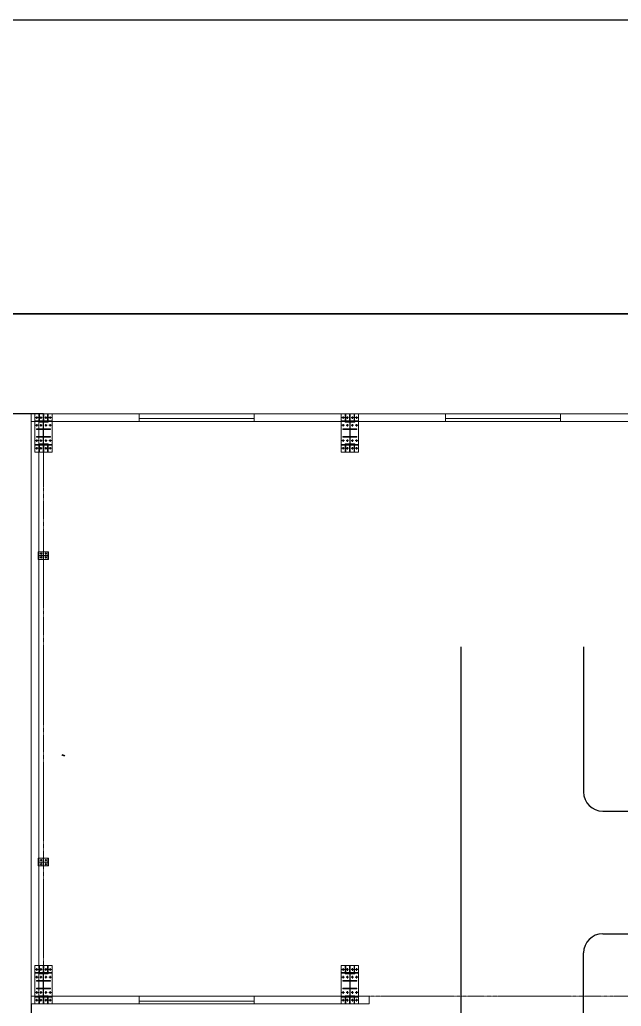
# Model space of a CAD drawing. Extents: x -399171 to -208330, y 1233220 to 1338350.
# Drawn here: x -364926 to -349220, y 1309937 to 1335683 of the extents above; entities that cross this region are included whole.
import ezdxf

# ---------------------------------------------------------------- set-up
doc = ezdxf.new("R2010")
doc.units = 0
for name, pattern in [('CENTERX2', [101.6, 63.5, -12.7, 12.7, -12.7]), ('HIDDEN', [9.525, 6.35, -3.175]), ('XKITLINE00', [0]), ('XKITLINE01', [4, 1, -1, 1, -1])]:
    doc.linetypes.add(name, pattern=pattern)
for name, color, linetype in [('4', 4, 'Continuous'), ('KHUAT', 9, 'HIDDEN'), ('Road - Đường', 4, 'Continuous')]:
    doc.layers.add(name, color=color, linetype=linetype)
for name, color, linetype, lineweight in [('Bolt', 1, 'Continuous', 0), ('DTHAY', 4, 'Continuous', 20), ('Grid', 1, 'Continuous', 0), ('KICH THUOC', 8, 'Continuous', 9), ('NET TAM DAI', 25, 'CENTERX2', 13), ('Part', 1, 'Continuous', 0), ('Sichtbare Kanten(DIN)', 7, 'Continuous', 35), ('text', 3, 'Continuous', 5)]:
    doc.layers.add(name, color=color, linetype=linetype, lineweight=lineweight)

# ---------------------------------------------------------------- blocks, each defined once
blk = doc.blocks.new('zw$9178')
at = {"layer": '4', "color": 2}
for p, q in [((17855, 3700), (17855, 69216)), ((21055, 69217), (21055, 65430)), ((21555, 64930), (45323, 64930)), ((21555, 61730), (41006, 61730)), ((21055, 3700), (21055, 61230))]:
    blk.add_line(p, q, dxfattribs=at)
for centre, start, end in [((21555, 65430), 180, 270), ((21555, 61230), 90, 180)]:
    blk.add_arc(centre, 500, start, end, dxfattribs=at)
blk = doc.blocks.new('A$C16AC553C')
at = {"layer": 'Bolt', "color": 7, "linetype": 'XKITLINE00', "lineweight": 0}
for p, q in [((-208, 15100), (-142, 15100)), ((-175, 15133), (-175, 15067)), ((-175, 14933), (-175, 14867)), ((-98, 15100), (-32, 15100)), ((-65, 15133), (-65, 15067)), ((-65, 14933), (-65, 14867)), ((32, 15100), (98, 15100)), ((65, 15133), (65, 15067)), ((65, 14933), (65, 14867)), ((142, 15100), (208, 15100)), ((175, 15133), (175, 15067)), ((175, 14933), (175, 14867)), ((7792, 15100), (7858, 15100)), ((7825, 15133), (7825, 15067)), ((7825, 14933), (7825, 14867)), ((7902, 15100), (7968, 15100)), ((7935, 15133), (7935, 15067)), ((7935, 14933), (7935, 14867)), ((8032, 15100), (8098, 15100)), ((8065, 15133), (8065, 15067)), ((8065, 14933), (8065, 14867)), ((8142, 15100), (8208, 15100)), ((8175, 15133), (8175, 15067)), ((8175, 14933), (8175, 14867)), ((-208, 14900), (-142, 14900)), ((-98, 14900), (-32, 14900)), ((32, 14900), (98, 14900)), ((142, 14900), (208, 14900)), ((7792, 14900), (7858, 14900)), ((7902, 14900), (7968, 14900)), ((8032, 14900), (8098, 14900)), ((8142, 14900), (8208, 14900)), ((-208, 14500), (-142, 14500)), ((-175, 14533), (-175, 14467)), ((-98, 14500), (-32, 14500)), ((-65, 14533), (-65, 14467)), ((32, 14500), (98, 14500)), ((65, 14533), (65, 14467)), ((142, 14500), (208, 14500)), ((175, 14533), (175, 14467)), ((7792, 14500), (7858, 14500)), ((7825, 14533), (7825, 14467)), ((7902, 14500), (7968, 14500)), ((7935, 14533), (7935, 14467)), ((8032, 14500), (8098, 14500)), ((8065, 14533), (8065, 14467)), ((8142, 14500), (8208, 14500)), ((8175, 14533), (8175, 14467)), ((-208, 14300), (-142, 14300)), ((-175, 14333), (-175, 14267)), ((-98, 14300), (-32, 14300)), ((-65, 14333), (-65, 14267)), ((32, 14300), (98, 14300)), ((65, 14333), (65, 14267)), ((142, 14300), (208, 14300)), ((175, 14333), (175, 14267)), ((7792, 14300), (7858, 14300)), ((7825, 14333), (7825, 14267)), ((7902, 14300), (7968, 14300)), ((7935, 14333), (7935, 14267)), ((8032, 14300), (8098, 14300)), ((8065, 14333), (8065, 14267)), ((8142, 14300), (8208, 14300)), ((8175, 14333), (8175, 14267)), ((-34, 11550), (-92, 11550)), ((-34, 11450), (-92, 11450)), ((-62, 11579), (-62, 11521)), ((-62, 11479), (-62, 11421)), ((92, 11550), (34, 11550)), ((92, 11450), (34, 11450)), ((62, 11579), (62, 11521)), ((62, 11479), (62, 11421)), ((-34, 3550), (-92, 3550)), ((-34, 3450), (-92, 3450)), ((-62, 3579), (-62, 3521)), ((-62, 3479), (-62, 3421)), ((92, 3550), (34, 3550)), ((92, 3450), (34, 3450)), ((62, 3579), (62, 3521)), ((62, 3479), (62, 3421)), ((-142, 700), (-208, 700)), ((-175, 667), (-175, 733)), ((-175, 467), (-175, 533)), ((-32, 700), (-98, 700)), ((-65, 667), (-65, 733)), ((-65, 467), (-65, 533)), ((98, 700), (32, 700)), ((65, 667), (65, 733)), ((65, 467), (65, 533)), ((208, 700), (142, 700)), ((175, 667), (175, 733)), ((175, 467), (175, 533)), ((7858, 700), (7792, 700)), ((7825, 667), (7825, 733)), ((7825, 467), (7825, 533)), ((7968, 700), (7902, 700)), ((7935, 667), (7935, 733)), ((7935, 467), (7935, 533)), ((8098, 700), (8032, 700)), ((8065, 667), (8065, 733)), ((8065, 467), (8065, 533)), ((8208, 700), (8142, 700)), ((8175, 667), (8175, 733)), ((8175, 467), (8175, 533)), ((-142, 500), (-208, 500)), ((-32, 500), (-98, 500)), ((98, 500), (32, 500)), ((208, 500), (142, 500)), ((7858, 500), (7792, 500)), ((7968, 500), (7902, 500)), ((8098, 500), (8032, 500)), ((8208, 500), (8142, 500)), ((-142, 100), (-208, 100)), ((-175, 67), (-175, 133)), ((-32, 100), (-98, 100)), ((-65, 67), (-65, 133)), ((98, 100), (32, 100)), ((65, 67), (65, 133)), ((208, 100), (142, 100)), ((175, 67), (175, 133)), ((7858, 100), (7792, 100)), ((7825, 67), (7825, 133)), ((7968, 100), (7902, 100)), ((7935, 67), (7935, 133)), ((8098, 100), (8032, 100)), ((8065, 67), (8065, 133)), ((8208, 100), (8142, 100)), ((8175, 67), (8175, 133)), ((-142, -100), (-208, -100)), ((-175, -133), (-175, -67)), ((-32, -100), (-98, -100)), ((-65, -133), (-65, -67)), ((98, -100), (32, -100)), ((65, -133), (65, -67)), ((208, -100), (142, -100)), ((175, -133), (175, -67)), ((7858, -100), (7792, -100)), ((7825, -133), (7825, -67)), ((7968, -100), (7902, -100)), ((7935, -133), (7935, -67)), ((8098, -100), (8032, -100)), ((8065, -133), (8065, -67)), ((8208, -100), (8142, -100)), ((8175, -133), (8175, -67))]:
    blk.add_line(p, q, dxfattribs=at)
for centre, radius in [((-175, 15100), 16.5), ((-65, 15100), 16.5), ((65, 15100), 16.5), ((175, 15100), 16.5), ((7825, 15100), 16.5), ((7935, 15100), 16.5), ((8065, 15100), 16.5), ((8175, 15100), 16.5), ((-175, 14900), 16.5), ((-65, 14900), 16.5), ((65, 14900), 16.5), ((175, 14900), 16.5), ((7825, 14900), 16.5), ((7935, 14900), 16.5), ((8065, 14900), 16.5), ((8175, 14900), 16.5), ((-175, 14500), 16.5), ((-65, 14500), 16.5), ((65, 14500), 16.5), ((175, 14500), 16.5), ((7825, 14500), 16.5), ((7935, 14500), 16.5), ((8065, 14500), 16.5), ((8175, 14500), 16.5), ((-175, 14300), 16.5), ((-65, 14300), 16.5), ((65, 14300), 16.5), ((175, 14300), 16.5), ((7825, 14300), 16.5), ((7935, 14300), 16.5), ((8065, 14300), 16.5), ((8175, 14300), 16.5), ((-62, 11550), 14.5), ((-62, 11450), 14.5), ((62, 11550), 14.5), ((62, 11450), 14.5), ((-62, 3550), 14.5), ((-62, 3450), 14.5), ((62, 3550), 14.5), ((62, 3450), 14.5), ((-175, 700), 16.5), ((-175, 500), 16.5), ((-65, 700), 16.5), ((-65, 500), 16.5), ((65, 700), 16.5), ((65, 500), 16.5), ((175, 700), 16.5), ((175, 500), 16.5), ((7825, 700), 16.5), ((7825, 500), 16.5), ((7935, 700), 16.5), ((7935, 500), 16.5), ((8065, 700), 16.5), ((8065, 500), 16.5), ((8175, 700), 16.5), ((8175, 500), 16.5), ((-175, 100), 16.5), ((-65, 100), 16.5), ((65, 100), 16.5), ((175, 100), 16.5), ((7825, 100), 16.5), ((7935, 100), 16.5), ((8065, 100), 16.5), ((8175, 100), 16.5), ((-175, -100), 16.5), ((-65, -100), 16.5), ((65, -100), 16.5), ((175, -100), 16.5), ((7825, -100), 16.5), ((7935, -100), 16.5), ((8065, -100), 16.5), ((8175, -100), 16.5)]:
    blk.add_circle(centre, radius, dxfattribs=at)
at = {"layer": 'Grid', "color": 1, "linetype": 'XKITLINE01', "lineweight": 0}
for p, q in [((0, 15000), (56000, 15000)), ((0, 0), (0, 15000)), ((0, 0), (56000, 0))]:
    blk.add_line(p, q, dxfattribs=at)
at = {"layer": 'Part', "color": 3, "linetype": 'XKITLINE00', "lineweight": 0}
for p, q in [((-225, 15200), (-122, 15200)), ((-225, 15200), (-225, 15020)), ((-122, 15200), (-108, 15200)), ((-122, 15200), (-122, 15020)), ((-108, 15200), (-7, 15200)), ((-108, 15200), (-108, 15020)), ((-7, 15200), (7, 15200)), ((-7, 15200), (-7, 15020)), ((7, 15200), (108, 15200)), ((7, 15200), (7, 15020)), ((108, 15200), (122, 15200)), ((108, 15200), (108, 15020)), ((122, 15200), (225, 15200)), ((122, 15200), (122, 15020)), ((225, 15200), (225, 15020)), ((7775, 15200), (7878, 15200)), ((7775, 15200), (7775, 15020)), ((7878, 15200), (7892, 15200)), ((7878, 15200), (7878, 15020)), ((7892, 15200), (7993, 15200)), ((7892, 15200), (7892, 15020)), ((7993, 15200), (8007, 15200)), ((7993, 15200), (7993, 15020)), ((8007, 15200), (8007, 15020)), ((8007, 15200), (8108, 15200)), ((8108, 15200), (8122, 15200)), ((8108, 15200), (8108, 15020)), ((8122, 15200), (8122, 15020)), ((8122, 15200), (8225, 15200)), ((8225, 15200), (8225, 15020)), ((-225, 15000), (-225, 15020)), ((-225, 15020), (225, 15020)), ((-225, 15000), (-225, 14400)), ((-225, 15000), (225, 15000)), ((-125, 15000), (-125, 14986)), ((-125, 15000), (125, 15000)), ((-125, 14986), (125, 14986)), ((-122, 15096), (-108, 15096)), ((-108, 15020), (-122, 15020)), ((-7, 15096), (7, 15096)), ((7, 15020), (-7, 15020)), ((-4, 14986), (4, 14986)), ((-4, 14414), (-4, 14986)), ((4, 14986), (4, 14414)), ((108, 15096), (122, 15096)), ((122, 15020), (108, 15020)), ((125, 15000), (125, 14986)), ((225, 15000), (225, 15020)), ((225, 15000), (225, 14400)), ((7775, 15000), (7775, 15020)), ((7775, 15020), (8225, 15020)), ((7775, 15000), (7775, 14400)), ((7775, 15000), (8225, 15000)), ((7875, 15000), (7875, 14986)), ((7875, 15000), (8125, 15000)), ((7875, 14986), (8125, 14986)), ((7878, 15096), (7892, 15096)), ((7892, 15020), (7878, 15020)), ((7993, 15096), (8007, 15096)), ((8007, 15020), (7993, 15020)), ((7995, 14986), (8005, 14986)), ((7995, 14414), (7995, 14986)), ((8005, 14986), (8005, 14414)), ((8108, 15096), (8122, 15096)), ((8122, 15020), (8108, 15020)), ((8125, 15000), (8125, 14986)), ((8225, 15000), (8225, 15020)), ((8225, 15000), (8225, 14400)), ((-184, 14807), (-4, 14807)), ((-184, 14807), (-184, 14793)), ((-4, 14793), (-184, 14793)), ((-80, 14793), (-80, 14807)), ((-4, 14807), (-4, 14793)), ((184, 14807), (4, 14807)), ((4, 14793), (4, 14807)), ((184, 14793), (4, 14793)), ((80, 14793), (80, 14807)), ((184, 14807), (184, 14793)), ((7815, 14807), (7995, 14807)), ((7815, 14807), (7815, 14793)), ((7995, 14793), (7815, 14793)), ((7919, 14793), (7919, 14807)), ((7995, 14807), (7995, 14793)), ((8185, 14807), (8005, 14807)), ((8005, 14793), (8005, 14807)), ((8185, 14793), (8005, 14793)), ((8081, 14793), (8081, 14807)), ((8185, 14807), (8185, 14793)), ((-184, 14607), (-4, 14607)), ((-184, 14607), (-184, 14593)), ((-4, 14593), (-184, 14593)), ((-80, 14593), (-80, 14607)), ((-4, 14607), (-4, 14593)), ((184, 14607), (4, 14607)), ((4, 14593), (4, 14607)), ((184, 14593), (4, 14593)), ((80, 14593), (80, 14607)), ((184, 14607), (184, 14593)), ((7815, 14607), (7995, 14607)), ((7815, 14607), (7815, 14593)), ((7995, 14593), (7815, 14593)), ((7919, 14593), (7919, 14607)), ((7995, 14607), (7995, 14593)), ((8185, 14607), (8005, 14607)), ((8005, 14593), (8005, 14607)), ((8185, 14593), (8005, 14593)), ((8081, 14593), (8081, 14607)), ((8185, 14607), (8185, 14593)), ((-225, 14380), (-225, 14400)), ((-225, 14400), (225, 14400)), ((-225, 14380), (-225, 14200)), ((-225, 14380), (225, 14380)), ((-225, 14200), (-122, 14200)), ((-125, 14414), (-125, 14400)), ((-125, 14414), (125, 14414)), ((-125, 14400), (125, 14400)), ((-122, 14380), (-108, 14380)), ((-122, 14380), (-122, 14200)), ((-122, 14304), (-108, 14304)), ((-122, 14200), (-108, 14200)), ((-108, 14380), (-108, 14200)), ((-108, 14200), (-7, 14200)), ((-7, 14380), (7, 14380)), ((-7, 14380), (-7, 14200)), ((-7, 14304), (7, 14304)), ((-7, 14200), (7, 14200)), ((4, 14414), (-4, 14414)), ((7, 14380), (7, 14200)), ((7, 14200), (108, 14200)), ((108, 14380), (122, 14380)), ((108, 14380), (108, 14200)), ((108, 14304), (122, 14304)), ((108, 14200), (122, 14200)), ((122, 14380), (122, 14200)), ((122, 14200), (225, 14200)), ((125, 14414), (125, 14400)), ((225, 14380), (225, 14400)), ((225, 14380), (225, 14200)), ((7775, 14380), (7775, 14400)), ((7775, 14400), (8225, 14400)), ((7775, 14380), (7775, 14200)), ((7775, 14380), (8225, 14380)), ((7775, 14200), (7878, 14200)), ((7875, 14414), (7875, 14400)), ((7875, 14414), (8125, 14414)), ((7875, 14400), (8125, 14400)), ((7878, 14380), (7892, 14380)), ((7878, 14380), (7878, 14200)), ((7878, 14304), (7892, 14304)), ((7878, 14200), (7892, 14200)), ((7892, 14380), (7892, 14200)), ((7892, 14200), (7993, 14200)), ((7993, 14380), (8007, 14380)), ((7993, 14380), (7993, 14200)), ((7993, 14304), (8007, 14304)), ((7993, 14200), (8007, 14200)), ((8005, 14414), (7995, 14414)), ((8007, 14380), (8007, 14200)), ((8007, 14200), (8108, 14200)), ((8108, 14380), (8122, 14380)), ((8108, 14380), (8108, 14200)), ((8108, 14304), (8122, 14304)), ((8108, 14200), (8122, 14200)), ((8122, 14380), (8122, 14200)), ((8122, 14200), (8225, 14200)), ((8125, 14414), (8125, 14400)), ((8225, 14380), (8225, 14400)), ((8225, 14380), (8225, 14200)), ((-135, 11400), (-135, 11600)), ((-135, 11600), (-125, 11600)), ((-125, 11400), (-125, 11600)), ((-125, 11600), (-117, 11600)), ((-117, 11600), (-117, 11400)), ((-117, 11600), (117, 11600)), ((-5, 11598), (5, 11598)), ((-5, 11503), (-5, 11598)), ((5, 11598), (5, 11503)), ((117, 11600), (125, 11600)), ((117, 11400), (117, 11600)), ((125, 11600), (125, 11400)), ((125, 11600), (135, 11600)), ((135, 11400), (135, 11600)), ((-135, 11400), (-125, 11400)), ((-117, 11400), (-125, 11400)), ((-117, 11503), (-117, 11497)), ((-117, 11503), (117, 11503)), ((-117, 11497), (117, 11497)), ((-117, 11400), (117, 11400)), ((-5, 11563), (5, 11563)), ((5, 11503), (-5, 11503)), ((-5, 11497), (-5, 11402)), ((-5, 11497), (5, 11497)), ((-5, 11437), (5, 11437)), ((-5, 11402), (5, 11402)), ((5, 11497), (5, 11402)), ((117, 11503), (117, 11497)), ((125, 11400), (117, 11400)), ((125, 11400), (135, 11400)), ((-135, 3600), (-125, 3600)), ((-135, 3600), (-135, 3400)), ((-135, 3400), (-125, 3400)), ((-125, 3400), (-125, 3600)), ((-125, 3600), (-117, 3600)), ((-125, 3400), (-117, 3400)), ((-117, 3600), (-117, 3400)), ((-117, 3600), (117, 3600)), ((-117, 3503), (-117, 3497)), ((-117, 3503), (117, 3503)), ((-117, 3497), (117, 3497)), ((-117, 3400), (117, 3400)), ((-5, 3598), (5, 3598)), ((-5, 3503), (-5, 3598)), ((-5, 3563), (5, 3563)), ((5, 3503), (-5, 3503)), ((-5, 3497), (-5, 3402)), ((-5, 3497), (5, 3497)), ((-5, 3437), (5, 3437)), ((-5, 3402), (5, 3402)), ((5, 3598), (5, 3503)), ((5, 3497), (5, 3402)), ((117, 3400), (117, 3600)), ((117, 3600), (125, 3600)), ((117, 3503), (117, 3497)), ((117, 3400), (125, 3400)), ((125, 3600), (125, 3400)), ((125, 3600), (135, 3600)), ((125, 3400), (135, 3400)), ((135, 3600), (135, 3400)), ((-225, 800), (-225, 620)), ((-225, 800), (-122, 800)), ((-122, 800), (-108, 800)), ((-122, 800), (-122, 620)), ((-108, 800), (-7, 800)), ((-108, 800), (-108, 620)), ((-7, 800), (7, 800)), ((-7, 800), (-7, 620)), ((7, 800), (108, 800)), ((7, 800), (7, 620)), ((108, 800), (122, 800)), ((108, 800), (108, 620)), ((122, 800), (225, 800)), ((122, 800), (122, 620)), ((225, 800), (225, 620)), ((7775, 800), (7775, 620)), ((7775, 800), (7878, 800)), ((7878, 800), (7892, 800)), ((7878, 800), (7878, 620)), ((7892, 800), (7993, 800)), ((7892, 800), (7892, 620)), ((7993, 800), (8007, 800)), ((7993, 800), (7993, 620)), ((8007, 800), (8108, 800)), ((8007, 800), (8007, 620)), ((8108, 800), (8122, 800)), ((8108, 800), (8108, 620)), ((8122, 800), (8225, 800)), ((8122, 800), (8122, 620)), ((8225, 800), (8225, 620)), ((-225, 600), (-225, 620)), ((-225, 620), (225, 620)), ((-225, 600), (-225, 0)), ((-225, 600), (225, 600)), ((-125, 600), (-125, 586)), ((-125, 600), (125, 600)), ((-125, 586), (125, 586)), ((-122, 696), (-108, 696)), ((-122, 620), (-108, 620)), ((-7, 696), (7, 696)), ((-7, 620), (7, 620)), ((-4, 14), (-4, 586)), ((-4, 586), (4, 586)), ((4, 586), (4, 14)), ((108, 696), (122, 696)), ((108, 620), (122, 620)), ((125, 600), (125, 586)), ((225, 600), (225, 620)), ((225, 600), (225, 0)), ((7775, 600), (7775, 620)), ((7775, 620), (8225, 620)), ((7775, 600), (7775, 0)), ((7775, 600), (8225, 600)), ((7875, 600), (7875, 586)), ((7875, 600), (8125, 600)), ((7875, 586), (8125, 586)), ((7878, 696), (7892, 696)), ((7878, 620), (7892, 620)), ((7993, 696), (8007, 696)), ((7993, 620), (8007, 620)), ((7995, 14), (7995, 586)), ((7995, 586), (8005, 586)), ((8005, 586), (8005, 14)), ((8108, 696), (8122, 696)), ((8108, 620), (8122, 620)), ((8125, 600), (8125, 586)), ((8225, 600), (8225, 620)), ((8225, 600), (8225, 0)), ((-184, 407), (-4, 407)), ((-184, 407), (-184, 393)), ((-4, 393), (-184, 393)), ((-80, 393), (-80, 407)), ((-4, 407), (-4, 393)), ((184, 407), (4, 407)), ((4, 393), (4, 407)), ((184, 393), (4, 393)), ((80, 393), (80, 407)), ((184, 407), (184, 393)), ((7815, 407), (7995, 407)), ((7815, 407), (7815, 393)), ((7995, 393), (7815, 393)), ((7919, 393), (7919, 407)), ((7995, 407), (7995, 393)), ((8185, 407), (8005, 407)), ((8005, 393), (8005, 407)), ((8185, 393), (8005, 393)), ((8081, 393), (8081, 407)), ((8185, 407), (8185, 393)), ((-225, -20), (-225, 0)), ((-225, 0), (225, 0)), ((-184, 207), (-4, 207)), ((-184, 207), (-184, 193)), ((-4, 193), (-184, 193)), ((-125, 14), (-125, 0)), ((-125, 14), (125, 14)), ((-125, 0), (125, 0)), ((-80, 193), (-80, 207)), ((-4, 207), (-4, 193)), ((-4, 14), (4, 14)), ((184, 207), (4, 207)), ((4, 193), (4, 207)), ((184, 193), (4, 193)), ((80, 193), (80, 207)), ((125, 14), (125, 0)), ((184, 207), (184, 193)), ((225, -20), (225, 0)), ((7775, -20), (7775, 0)), ((7775, 0), (8225, 0)), ((7815, 207), (7995, 207)), ((7815, 207), (7815, 193)), ((7995, 193), (7815, 193)), ((7875, 14), (7875, 0)), ((7875, 14), (8125, 14)), ((7875, 0), (8125, 0)), ((7919, 193), (7919, 207)), ((7995, 207), (7995, 193)), ((7995, 14), (8005, 14)), ((8185, 207), (8005, 207)), ((8005, 193), (8005, 207)), ((8185, 193), (8005, 193)), ((8081, 193), (8081, 207)), ((8125, 14), (8125, 0)), ((8185, 207), (8185, 193)), ((8225, -20), (8225, 0)), ((-225, -20), (-225, -200)), ((-225, -20), (225, -20)), ((-225, -200), (-122, -200)), ((-122, -20), (-108, -20)), ((-122, -20), (-122, -200)), ((-122, -96), (-108, -96)), ((-122, -200), (-108, -200)), ((-108, -20), (-108, -200)), ((-108, -200), (-7, -200)), ((-7, -20), (7, -20)), ((-7, -20), (-7, -200)), ((-7, -96), (7, -96)), ((-7, -200), (7, -200)), ((7, -20), (7, -200)), ((7, -200), (108, -200)), ((108, -20), (122, -20)), ((108, -20), (108, -200)), ((108, -96), (122, -96)), ((108, -200), (122, -200)), ((122, -20), (122, -200)), ((122, -200), (225, -200)), ((225, -200), (225, -20)), ((7775, -20), (7775, -200)), ((7775, -20), (8225, -20)), ((7775, -200), (7878, -200)), ((7878, -20), (7892, -20)), ((7878, -20), (7878, -200)), ((7878, -96), (7892, -96)), ((7878, -200), (7892, -200)), ((7892, -20), (7892, -200)), ((7892, -200), (7993, -200)), ((7993, -20), (8007, -20)), ((7993, -20), (7993, -200)), ((7993, -96), (8007, -96)), ((7993, -200), (8007, -200)), ((8007, -20), (8007, -200)), ((8007, -200), (8108, -200)), ((8108, -20), (8122, -20)), ((8108, -20), (8108, -200)), ((8108, -96), (8122, -96)), ((8108, -200), (8122, -200)), ((8122, -20), (8122, -200)), ((8122, -200), (8225, -200)), ((8225, -200), (8225, -20))]:
    blk.add_line(p, q, dxfattribs=at)
at = {"layer": 'Part', "color": 2, "linetype": 'XKITLINE01', "lineweight": 0}
for p, q in [((-122, 15200), (-108, 15200)), ((-7, 15200), (7, 15200)), ((108, 15200), (122, 15200)), ((7878, 15200), (7892, 15200)), ((7993, 15200), (8007, 15200)), ((8108, 15200), (8122, 15200)), ((-225, 15020), (-225, 15000)), ((225, 15020), (225, 15000)), ((7775, 15020), (7775, 15000)), ((8225, 15020), (8225, 15000)), ((-225, 14400), (-225, 14380)), ((-122, 14200), (-108, 14200)), ((-7, 14200), (7, 14200)), ((108, 14200), (122, 14200)), ((225, 14400), (225, 14380)), ((7775, 14400), (7775, 14380)), ((7878, 14200), (7892, 14200)), ((7993, 14200), (8007, 14200)), ((8108, 14200), (8122, 14200)), ((8225, 14400), (8225, 14380)), ((-125, 11600), (-117, 11600)), ((117, 11600), (125, 11600)), ((-125, 11400), (-117, 11400)), ((-5, 11518), (5, 11518)), ((-5, 11482), (5, 11482)), ((117, 11400), (125, 11400)), ((-125, 3600), (-117, 3600)), ((-125, 3400), (-117, 3400)), ((-5, 3518), (5, 3518)), ((-5, 3482), (5, 3482)), ((117, 3600), (125, 3600)), ((117, 3400), (125, 3400)), ((-122, 800), (-108, 800)), ((-7, 800), (7, 800)), ((108, 800), (122, 800)), ((7878, 800), (7892, 800)), ((7993, 800), (8007, 800)), ((8108, 800), (8122, 800)), ((-225, 620), (-225, 600)), ((225, 620), (225, 600)), ((7775, 620), (7775, 600)), ((8225, 620), (8225, 600)), ((-225, 0), (-225, -20)), ((225, 0), (225, -20)), ((7775, 0), (7775, -20)), ((8225, 0), (8225, -20)), ((-122, -200), (-108, -200)), ((-7, -200), (7, -200)), ((108, -200), (122, -200)), ((7878, -200), (7892, -200)), ((7993, -200), (8007, -200)), ((8108, -200), (8122, -200))]:
    blk.add_line(p, q, dxfattribs=at)
blk = doc.blocks.new('567')
at = {"layer": 'DTHAY', "ltscale": 4}
for p, q in [((-1039680, -72896), (-1039680, -88296)), ((-1039680, -72896), (-1036855, -72896)), ((-1039680, -73096), (-1036855, -73096)), ((-1039480, -73096), (-1039480, -88096)), ((-1033855, -72896), (-1028855, -72896)), ((-1033855, -73096), (-1028855, -73096)), ((-1025855, -72896), (-1020855, -72896)), ((-1025855, -73096), (-1020855, -73096)), ((-1039680, -88096), (-1036855, -88096)), ((-1039680, -88296), (-1036855, -88296)), ((-1035355, -88096), (-1030855, -88096)), ((-1033855, -88296), (-1030855, -88296))]:
    blk.add_line(p, q, dxfattribs=at)
at = {"layer": 'DTHAY', "ltscale": 0.2}
for p, q in [((-1036855, -72896), (-1036855, -73096)), ((-1033855, -72896), (-1033855, -73096)), ((-1028855, -72896), (-1028855, -73096)), ((-1025855, -72896), (-1025855, -73096)), ((-1036855, -88096), (-1036855, -88296)), ((-1033855, -88096), (-1033855, -88296)), ((-1030855, -88096), (-1030855, -88296))]:
    blk.add_line(p, q, dxfattribs=at)
at = {"layer": 'KICH THUOC', "ltscale": 0.2}
for p, q in [((-1036855, -72896), (-1033855, -72896)), ((-1036855, -73021), (-1033855, -73021)), ((-1036855, -73096), (-1033855, -73096)), ((-1028855, -72896), (-1025855, -72896)), ((-1028855, -73021), (-1025855, -73021)), ((-1028855, -73096), (-1025855, -73096)), ((-1036855, -88096), (-1033855, -88096)), ((-1036855, -88221), (-1033855, -88221)), ((-1036855, -88296), (-1033855, -88296))]:
    blk.add_line(p, q, dxfattribs=at)
at = {"layer": 'NET TAM DAI', "ltscale": 30}
for p, q in [((-1039680, -73096), (-983030, -73096)), ((-1039355, -72896), (-1039355, -88296)), ((-1039680, -88096), (-983030, -88096))]:
    blk.add_line(p, q, dxfattribs=at)
at = {"layer": '4'}
blk.add_blockref('A$C16AC553C', (-1039355, -88096), dxfattribs=at)
blk = doc.blocks.new('A$C2F1F47EB')
at = {"layer": 'KHUAT', "ltscale": 1500, "const_width": 1}
blk.add_lwpolyline([(11530, 93699), (68181, 93699), (68181, 78299), (11530, 78299)], close=True, dxfattribs=at)

msp = doc.modelspace()

# ---------------------------------------------------------------- linework, layer by layer
at = {"layer": '4'}
for p, q in [((-378173, 1335683), (-216005, 1335683)), ((-378173, 1328008), (-216005, 1328008)), ((-216005, 1328008), (-378173, 1328008)), ((-364631, 1309999), (-364631, 1301004))]:
    msp.add_line(p, q, dxfattribs=at)
at = {"layer": 'Road - Đường', "color": 6}
msp.add_line((-367806, 1325407), (-364306, 1325407), dxfattribs=at)
at = {"layer": 'Sichtbare Kanten(DIN)'}
msp.add_line((-363828, 1316498), (-363745, 1316470), dxfattribs=at)

# ---------------------------------------------------------------- block references
at = {"layer": '4'}
for name, p in [('A$C2F1F47EB', (-376162, 1231700)), ('zw$9178', (-371259, 1250100))]:
    msp.add_blockref(name, p, dxfattribs=at)
at = {"layer": 'text'}
msp.add_blockref('567', (675049, 1398295), dxfattribs=at)

doc.saveas('drawing.dxf')
